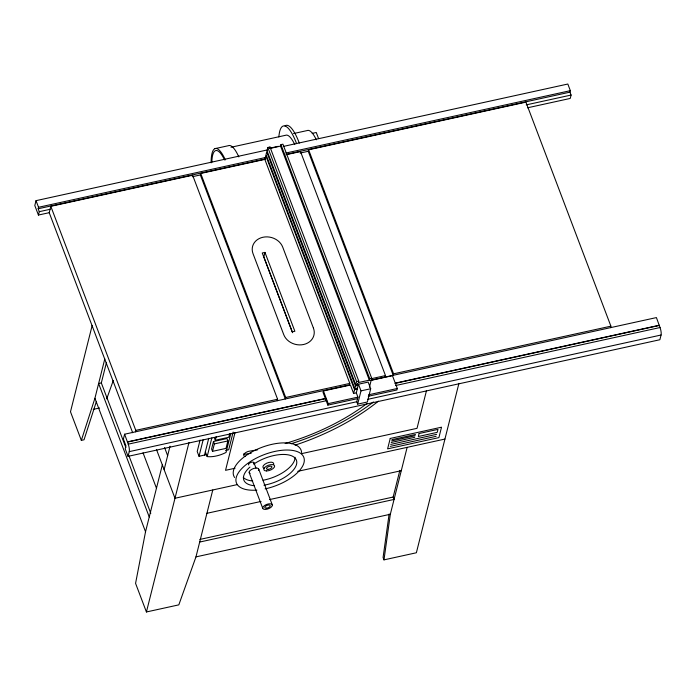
<?xml version="1.0" encoding="UTF-8"?>
<svg xmlns="http://www.w3.org/2000/svg" width="696" height="696" viewBox="0 0 696 696"><rect width="100%" height="100%" fill="white"/><g stroke="black" fill="none" stroke-linecap="round" stroke-linejoin="round"><path stroke-width="1.04" d="M389.134 513.996L383.078 557.487L383.983 559.871L416.373 552.763L458.925 383.365M383.983 559.871L390.334 514.257L407.143 447.345M162.325 464.893L145.534 531.744L135.572 583.37L146.421 611.967L178.82 604.859L195.968 556.878L212.776 489.975M267.429 149.91L36.027 200.657L34.8 205.52L38.419 215.055L49.216 212.689L50.808 206.329L192.627 175.235L277.6 399.252L277.225 400.739M38.419 215.055L39.263 211.68L38.158 208.765L38.532 207.278L36.027 200.657M92.177 325.441L70.487 411.78L81.336 440.377L84.033 439.785L96.292 401.801M81.336 440.377L94.917 398.286L104.809 358.884M125.872 447.632L101.32 382.93L106.479 362.399M369.445 387.159L371.69 378.233L282.915 144.185L280.94 144.62L369.715 378.668L369.341 380.155L358.397 382.556L358.771 381.06L269.996 147.021L267.829 147.491L267.003 150.762L355.778 384.801L368.167 382.087L370.69 388.742L367.366 402.001L357.674 404.124L361.006 390.865L358.483 384.209L356.308 392.857L353.611 393.449L354.551 389.708L265.776 155.66L264.837 159.401L349.81 383.418L349.435 384.905L124.61 434.208L123.383 439.08L125.941 445.823L125.202 448.798L128.064 456.35L659.869 339.735L661.061 335.02A5.542 1.505 77.6 0 0 660.034 327.538L656.415 317.585L371.725 380.016M128.064 456.35L129.247 451.634A5.542 1.505 77.6 0 0 128.221 444.161L124.61 434.208M135.407 431.842L135.781 430.354L50.808 206.329M200.726 173.461L285.699 397.477L285.325 398.965L200.352 174.948L200.726 173.461L264.837 159.401M164.134 469.661L170.024 446.206M146.421 611.967L188.973 442.569M269.996 147.021L269.622 148.509L280.566 146.108L280.94 144.62M200.083 440.046L197.203 451.504L199.012 456.272L206.625 454.601M199.012 456.272L203.197 439.602M204.528 455.062L208.73 438.332M230.741 433.773L226.052 452.435A19.018 8.761 -20.8 0 1 207.156 456.576L211.845 437.915M213.463 441.525L211.593 448.972L212.498 451.356L226 448.389L227.87 440.951L226.966 438.567L213.463 441.525L214.368 443.909L212.498 451.356M229.724 433.547L228.793 437.271L215.299 440.229L216.23 436.505M264.959 252.404L294.869 331.279L292.172 331.87L262.253 252.996L264.959 252.404L263.836 256.868L292.598 332.705M233.151 432.051L228.706 449.764L225.539 450.451M235.039 432.477L225.539 470.322L235.057 468.234M308.615 149.797L393.588 373.822L393.214 375.309L308.241 151.284L308.615 149.797L525.932 102.147L610.897 326.163L610.523 327.651M353.611 393.449L350.427 385.053L323.431 390.969L323.057 392.457L327.86 405.124L357.553 398.617M327.86 405.124L328.234 403.637L323.431 390.969M354.803 388.699L355.491 385.958L266.716 151.919L266.029 154.651L354.803 388.699L357.5 388.107M355.778 384.801L356.596 381.538L267.829 147.491M357.674 404.124L356.77 401.74L357.927 397.129L356.308 392.857M385.114 377.084L385.488 375.596L300.515 151.571L286.1 154.738M370.646 380.442L392.448 375.666L397.312 388.49L396.938 389.978L368.306 396.259M199.691 542.053L394.058 499.432L393.153 497.048L399.861 470.357M426.526 390.482L417.026 428.327L301.707 453.618M527.464 107.81L570.224 98.441L571.077 95.056L569.972 92.15L570.346 90.663L567.832 84.033L283.35 146.421M106.706 398.895L113.274 380.521M214.925 148.648L228.418 145.69A33.678 9.135 77.6 0 1 238.815 156.904M231.002 147.265L285.586 135.294A31.581 8.569 77.6 0 1 294.747 144.524M293.538 133.554L307.188 130.561A31.581 8.569 77.6 0 1 316.341 139.792M312.217 133.38L316.262 132.492L318.577 138.582M269.604 148.231L278.322 146.317M38.532 207.278L265.698 157.47M285.865 153.042L570.346 90.663M38.158 208.765L265.324 158.958M286.552 154.303L569.972 92.15M192.253 176.723L200.352 174.948M300.141 153.059L308.241 151.284M39.263 211.68L50.06 209.305M526.228 104.887L571.077 95.056M101.32 382.93L98.623 383.522L149.249 516.98M93.186 409.379L99.545 407.986M356.596 381.538L358.771 381.06M369.715 378.668L371.69 378.233M135.781 430.354L277.6 399.252M285.699 397.477L349.81 383.418M371.072 378.755L385.488 375.596M393.588 373.822L610.897 326.163M355.491 385.958L358.188 385.366L357.422 383.348M354.551 389.708L357.248 389.108M127.507 441.856L325.337 398.469M395.476 383.087L659.321 325.232M127.446 442.108L325.945 398.582M361.006 390.865L370.69 388.742M394.945 383.444L659.251 325.484M128.221 444.161L326.72 400.635M395.72 385.506L660.034 327.538M328.234 403.637L357.927 397.129M368.68 394.771L397.312 388.49M129.247 451.634L356.77 401.74M367.514 399.382L661.061 335.02M214.368 443.909L227.87 440.951M391.926 439.646L415.477 434.487M391.613 440.907L415.164 435.74M391.213 442.482L414.764 437.314M390.734 444.405L436.627 434.339M390.238 446.388L436.131 436.322M237.205 484.616L174.983 498.258L156.574 449.729M297.749 471.34L444.935 439.063M206.912 513.309L261.078 501.433M269.578 499.571L401.279 470.687M199.856 539.435L393.153 497.048M195.968 556.878L390.334 514.257M257.633 449.816L250.203 451.06A4.933 2.271 -20.8 0 0 244.331 453.775A4.933 2.271 -20.8 0 0 245.566 456.524M280.566 146.108L369.341 380.155M258.747 469.156L272.31 504.905A5.089 2.34 -20.8 0 1 265.646 509.42A5.089 2.34 -20.8 0 1 264.611 505.479A5.089 2.34 -20.8 0 1 272.31 504.905M253.953 462.744L255.989 468.112M249.168 472.549L262.731 508.298M214.394 437.845L215.299 440.229M205.346 451.817L207.156 456.576M164.569 447.563L167.649 455.68M143.045 452.844L156.469 488.235M49.216 212.689L132.675 432.738M128.934 455.723L150.797 513.352M94.917 398.286L145.534 531.744M264.576 468.469A5.725 2.636 -20.8 0 1 266.751 463.162A5.725 2.636 -20.8 0 1 273.589 464.484M256.876 490.106A36.044 16.6 -20.8 0 1 247.202 463.797A36.044 16.6 -20.8 0 1 302.864 455.584A36.044 16.6 -20.8 0 1 265.124 488.888M367.175 403.367A128.229 59.038 -20.8 0 1 285.142 443.5M278.87 136.973A37.549 10.188 77.6 0 1 296.592 143.646M211.14 162.864A33.678 9.135 77.6 0 1 225.321 159.871M378.38 401.157A137.982 63.527 -20.8 0 1 295.069 445.153M284.986 125.906A37.549 10.188 77.6 0 1 299.289 143.054M234.622 477.5A36.044 16.6 -20.8 0 1 261.974 447.302A36.044 16.6 -20.8 0 1 301.603 452.574M253.666 464.171A28.11 12.946 -20.8 0 1 296.183 459.665A28.11 12.946 -20.8 0 1 263.941 485.199M254.484 485.721A28.11 12.946 -20.8 0 1 249.942 467.068M294.982 457.255A28.11 12.946 -20.8 0 1 263.105 480.257M252.674 480.962A28.11 12.946 -20.8 0 1 243.295 477.378M373.43 401.966A137.982 63.527 -20.8 0 1 291.259 443.717M251.186 453.296A137.982 63.527 -20.8 0 1 247.158 453.896A4.933 2.271 -20.8 0 1 243.713 453.923M211.862 162.159A31.581 8.569 77.6 0 1 224.556 159.915M248.724 464.963A2.871 1.322 -20.8 0 1 251.265 462.309A2.871 1.322 -20.8 0 1 253.762 463.519M250.108 473.463A5.089 2.34 -20.8 0 1 253.361 468.582A5.089 2.34 -20.8 0 1 258.407 470.522M390.23 438.445L387.611 448.859L438.906 437.619L441.516 427.196L390.23 438.445M419.079 433.53L418.331 436.505L437.227 432.355L437.975 429.38L419.079 433.53M313.444 328.147L282.715 247.115A15.79 13.346 14.1 0 0 262.897 237.266A15.79 13.346 14.1 0 0 253.013 253.631L283.75 334.663A15.79 13.346 14.1 0 0 303.569 344.511A15.79 13.346 14.1 0 0 313.444 328.147M267.916 469.356A2.871 1.322 -20.8 0 0 271.936 466.929A2.871 1.322 -20.8 0 0 267.786 466.99A2.871 1.322 -20.8 0 0 267.916 469.356M266.629 470.948A5.725 2.636 -20.8 0 0 274.642 466.103A5.725 2.636 -20.8 0 0 266.359 466.224A5.725 2.636 -20.8 0 0 266.629 470.948M266.464 508.193A2.871 1.322 -20.8 0 0 270.222 505.644A2.871 1.322 -20.8 0 0 265.872 505.966A2.871 1.322 -20.8 0 0 266.464 508.193"/></g></svg>
